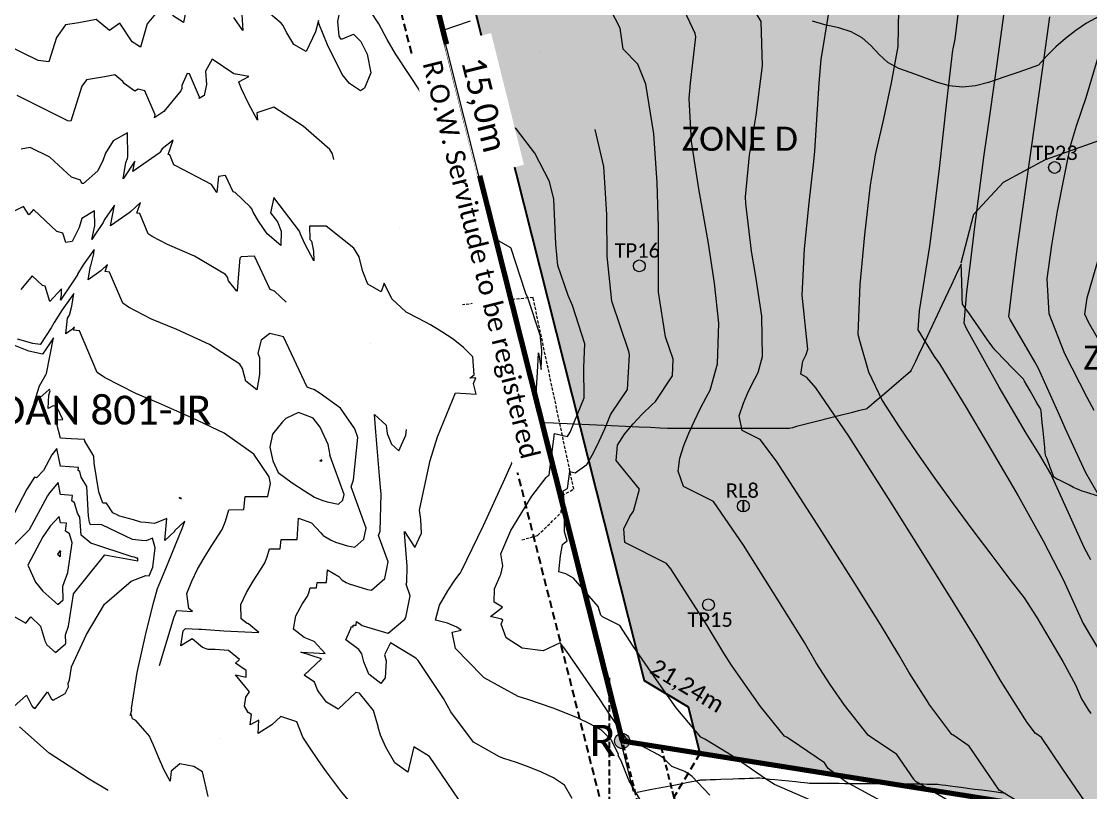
# Model space of a CAD drawing. Header units: metres. Extents: x 5688 to 19740, y -52 to 3406.
# Drawn here: x 7113.7 to 7558.7, y 1863.1 to 2184 of the extents above; entities that cross this region are included whole.
import ezdxf
from ezdxf.enums import TextEntityAlignment as Align

# ---------------------------------------------------------------- set-up
doc = ezdxf.new("R2010")
doc.units = ezdxf.units.M
doc.linetypes.add('DASHED', pattern=[19.05, 12.7, -6.35])
doc.linetypes.add('HIDDEN', pattern=[9.525, 6.35, -3.175])
for name, color, linetype in [('AFSTANDE', 7, 'Continuous'), ('Contours', 7, 'Continuous'), ('DORP', 7, 'Continuous'), ('DORPNAAM', 7, 'Continuous'), ('GEO', 140, 'Continuous'), ('LINES', 7, 'Continuous'), ('ONDERVERDELING', 7, 'Continuous'), ('SERV', 7, 'Continuous'), ('SITE', 7, 'Continuous'), ('TP', 7, 'Continuous')]:
    doc.layers.add(name, color=color, linetype=linetype)
doc.layers.add('Sensitivity', color=7, linetype='Continuous', true_color=0xbd0f0f)
doc.layers.add('Sonering - Special', color=7, linetype='Continuous', true_color=0xdbb88a)
doc.styles.add('CALIBRII', font='calibri.ttf')
doc.styles.add('Text_Style_1', font='calibri.ttf')
doc.dimstyles.new('$DIM_Caddie', dxfattribs={"dimtxt": 7, "dimasz": 1, "dimexe": 0, "dimexo": 0, "dimgap": 0, "dimtad": 0, "dimtoh": 1, "dimtxsty": 'Text_Style_1', "dimblk": 'OBLIQUE', "dimcen": 0, "dimse1": 1, "dimse2": 1, "dimsd1": 1, "dimsd2": 1, "dimclrd": 253, "dimclre": 253, "dimclrt": 256, "dimadec": 0, "dimazin": 0, "dimtfac": 1, "dimtmove": 0, "dimatfit": 3, "dimldrblk": 'OBLIQUE', "dimfxl": 0, "dimtfillclr": 2, "dimlwd": -3, "dimlwe": -1, "dimarcsym": 0})

# ---------------------------------------------------------------- blocks, each defined once
blk = doc.blocks.new('CONTOURS-CG')
at = {"layer": 'Contours', "color": 253, "lineweight": 9, "true_color": 0xa1a3a5}
for points, elevation in [([(31375.43, 839.85), (31372.49, 845.34), (31363.17, 863.47), (31356.72, 880.09), (31355.78, 894.59), (31357.76, 908.71), (31360.16, 922.78), (31362.89, 936.81), (31365.61, 950.01), (31368.06, 958.36), (31372.11, 970.15), (31379.56, 995.13)], 1431.5), ([(31374.05, 777.74), (31371.33, 782.67), (31357.34, 813.5), (31352.7, 821.59), (31347.11, 830.52), (31335.89, 849.58), (31322.23, 874.03), (31321.36, 876.27), (31322.44, 889.3), (31324.03, 902.27), (31325.65, 915.24), (31329.62, 946.27), (31329.88, 948.13), (31331.12, 956.62), (31334.56, 981.07), (31337.9, 1005.33)], 1432.5), ([(31318.89, 1006.96), (31317.47, 994.4), (31316.56, 990.38), (31316.49, 989.84), (31313.9, 968.3), (31310.82, 940.49), (31308.3, 918.86), (31306.85, 908.19), (31306.85, 908.19), (31302.54, 881.39), (31302.54, 881.39), (31301.99, 873.46), (31308.85, 862.35), (31310.4, 860.32), (31311.05, 859.31), (31322.08, 841.07), (31333.01, 822.76), (31343.76, 804.36), (31354.1, 785.72), (31362.46, 769.61), (31370.75, 751.33), (31370.75, 751.33), (31379.06, 737.55)], 1433), ([(31381.58, 861.62), (31373.08, 876.67), (31371.56, 880), (31372.42, 886.7), (31377.75, 904.95)], 1431), ([(31293.95, 1006.76), (31293.66, 991.29), (31290.92, 976.21), (31287.73, 961.2), (31284.27, 946.24), (31284.05, 945.31), (31282.17, 933.63), (31279.85, 913.01), (31277.81, 892.37), (31277.07, 871.64), (31277.69, 869.05), (31281.46, 855.95), (31287.11, 844.07), (31294.25, 833.14), (31301.57, 822.32), (31309.07, 811.62), (31316.72, 801.02), (31324.51, 790.5), (31332.4, 780.05), (31340.35, 769.64), (31346.24, 761.98), (31351.5, 753.75), (31362.39, 735.43), (31367.58, 725.71), (31370.17, 720), (31370.17, 720), (31372.77, 715.69), (31373.96, 713.86)], 1433.5), ([(31380.29, 799.57), (31371.91, 814), (31363.36, 832.48), (31361.02, 838.01), (31352.23, 857.37), (31352.22, 857.4), (31350.64, 860.16), (31340.4, 877.7), (31339.94, 878.82), (31341.37, 891.81), (31342.76, 902.7), (31343.21, 905.88), (31343.93, 910.86), (31354, 982.51), (31356.9, 1003.64)], 1432), ([(31351.03, 672.82), (31335.86, 681.97), (31335.85, 681.98), (31323.37, 700.3), (31316.51, 704.95), (31316.12, 705.16), (31306.61, 717.9), (31306.53, 718.01), (31298.22, 731.03), (31294.1, 738.18), (31286.41, 750.84), (31275.11, 769), (31260.18, 792.63), (31243.24, 818.86), (31236.39, 827.88), (31228.89, 831.61), (31227.66, 837.66), (31229.41, 842.88), (31231.61, 847.98), (31234.13, 852.99), (31235.6, 855.74), (31237.43, 862.34), (31237.07, 879.11), (31234.61, 895.66), (31232.77, 906.12), (31230.39, 925.97), (31230.35, 928.75), (31231.9, 946.09), (31234.79, 962.72), (31237.35, 983.2), (31236.85, 1001.66), (31229.15, 1014.61)], 1434.5), ([(31371.41, 677.51), (31362.33, 690.66), (31361.86, 691.53), (31353.49, 703.82), (31351.06, 705.46), (31350.93, 705.54), (31347.55, 710.07), (31336.68, 727.09), (31332.98, 733.59), (31326.55, 744.31), (31317.37, 759.24), (31305.43, 778.37), (31290.71, 801.7), (31273.23, 829.15), (31259.57, 849.26), (31255.87, 853.68), (31253.33, 854.95), (31254.21, 860.41), (31255.6, 863.12), (31256.22, 865.35), (31253.82, 887.84), (31254.83, 907.09), (31256.84, 926.26), (31258.66, 942.17), (31259.15, 947.66), (31259.62, 954.48), (31260.91, 976.05), (31261.79, 985.85), (31261.8, 985.86), (31264.93, 1005.3)], 1434), ([(31289.73, 675.83), (31272.05, 685.36), (31264.72, 690.91), (31264.72, 690.92), (31263.13, 693.25), (31249.35, 702.73), (31247.39, 703.92), (31246.5, 704.4), (31236.49, 716.77), (31227.34, 729.78), (31224.5, 733.89), (31221.29, 738.91), (31214.33, 750.44), (31199.21, 774.05), (31197.44, 776.27), (31180.02, 784.93), (31179.73, 790.72), (31182.22, 795.74), (31183.67, 798.07), (31186.18, 807.1), (31176.51, 819.11), (31176.51, 819.11), (31176.98, 825.41), (31179.97, 830.02), (31183.49, 834.29), (31187.33, 838.34), (31191.37, 842.26), (31192.84, 843.65), (31199.88, 854.25), (31200.17, 861.25), (31196.99, 870.53), (31194.15, 889.13), (31194.05, 899.48), (31194.07, 916.13), (31193.54, 934.64), (31192.19, 954.99), (31188.84, 975.63), (31185.48, 983.92), (31179.36, 990.23), (31178.15, 998.98), (31170.56, 1013.76)], 1435.5), ([(31318.69, 675.34), (31301.36, 685.44), (31300.29, 686.44), (31300.28, 686.45), (31293.25, 696.77), (31281.95, 704.43), (31281.31, 704.78), (31271.52, 717.31), (31265.51, 725.95), (31259.76, 734.97), (31254.85, 743.34), (31244.76, 759.66), (31229.43, 783.89), (31216.96, 802.04), (31216.92, 802.08), (31204.45, 808.27), (31202.21, 814.6), (31202.93, 820.11), (31204.68, 825.33), (31206.72, 830.47), (31209.01, 835.55), (31211.49, 840.57), (31214.1, 845.55), (31215.6, 848.37), (31218.64, 859.32), (31219.21, 876.19), (31217.33, 892.8), (31214.85, 909.35), (31212, 925.85), (31210.89, 932.06), (31207.79, 951.84), (31206.89, 969.65), (31207.46, 976.1), (31209.57, 995.36), (31209.3, 996.77), (31203.7, 1008.85)], 1435), ([(31215.45, 679.92), (31208.11, 687.57), (31205.11, 689.68), (31199.7, 691.84), (31199.7, 691.84), (31196.16, 695.23), (31194.13, 696.63), (31186.43, 700.72), (31184.03, 701.46), (31184.03, 701.46), (31180.81, 703.36), (31174.29, 712.77), (31169.52, 719.87), (31155.89, 739.6), (31153.16, 743.29), (31146.09, 739.95), (31137.41, 741.06), (31130.72, 745.32), (31128.57, 751.02), (31129.33, 752.62), (31128.77, 753.11), (31124.19, 754.19), (31129.12, 758.02), (31125.65, 760.12), (31125.88, 765.73), (31128.07, 770.86), (31128.42, 771.6), (31129.32, 775.33), (31128.46, 780.23), (31128.47, 780.24), (31132.66, 789.93), (31141.43, 804.2), (31147.33, 812.06), (31147.87, 812.63), (31148.6, 813.06), (31150.85, 830.26), (31156.23, 829.08), (31157.32, 830.85), (31163.22, 845.22), (31162.99, 857.79), (31163.4, 867.6), (31158.26, 883.58), (31156.48, 887.74), (31152.22, 900.17), (31151.31, 909.09), (31150.59, 927.82), (31148.67, 935.14), (31142.69, 946.93), (31134.93, 956.99), (31123.65, 963.62), (31119.49, 965.19), (31111.96, 964.45), (31106.99, 965.23), (31106.23, 960.19), (31101.95, 963.72), (31098.48, 968), (31095.42, 971.94), (31084.7, 988.27), (31081.21, 994.21), (31077.71, 1000.79), (31077.71, 1000.79), (31070.78, 1011.48)], 1436.5), ([(31062.01, 1009.27), (31060.47, 1001.66), (31061.09, 995.64), (31061.8, 994.47), (31062.59, 994.5), (31067.17, 996.39), (31070.23, 993.44), (31072.81, 988.1), (31074.33, 980.34), (31071.69, 973.94), (31070.01, 972.82), (31065.43, 975.97), (31062.51, 979.72), (31056.38, 991.98), (31052.8, 1000.85), (31052.58, 1002.18), (31051.39, 997.48), (31047.41, 989.3), (31042.32, 992.14), (31039.45, 996.94), (31037.82, 1000.16), (31037.08, 1001), (31031.77, 1005.43)], 1436.5), ([(31020.54, 1006.87), (31021.05, 998.03), (31017.31, 1003.36)], 1436.5), ([(30997.57, 1006.88), (30996.37, 1001.34), (30991.9, 1004.22)], 1436.5), ([(30986.8, 1007.41), (30981.28, 1000.77), (30981.28, 1000.77), (30978.5, 991), (30975, 993.29), (30969.9, 1001.06), (30965.67, 998.02), (30960.13, 1002.49), (30952.87, 1001.18), (30947.33, 1000.28), (30943.52, 995.01), (30940.37, 984.9), (30935.9, 985.43), (30921.77, 992.44)], 1436.5), ([(31059.02, 944.35), (31058.47, 946.68), (31057.38, 948.41), (31046.17, 958.1), (31034.06, 966.01), (31026.87, 963.71), (31027.26, 960.6), (31023.42, 967.57), (31020.56, 973.67), (31019.41, 976.47), (31019.38, 976.64), (31023.66, 978.8), (31018.27, 979.78), (31018.09, 979.81), (31018.07, 979.81), (31017.31, 979.9), (31008.3, 986.09), (31005.51, 981.07), (31006.01, 975.48), (31005.03, 970.96), (31002.91, 969.74), (31003.06, 970.17), (30998.92, 979.98), (30997.87, 980.13), (30995.7, 975.06), (30995.7, 973.86), (30995.37, 972.89), (30988.22, 964.28), (30984.55, 961.75), (30984.6, 961.98), (30984.34, 961.59), (30984.61, 962.82), (30980.29, 972.9), (30977.52, 973.61), (30976.22, 972.67), (30971.76, 975.91), (30971.14, 976.77), (30967.8, 979.47), (30964.38, 978.85), (30956.01, 977.49), (30954.11, 974.86), (30949.56, 960.27), (30948.27, 960.43), (30927.22, 970.87)], 1437), ([(31260.58, 676.42), (31242.4, 684.24), (31242.4, 684.24), (31238.65, 686.69), (31224.77, 696.16), (31224.76, 696.16), (31214.03, 702.73), (31214.03, 702.73), (31213.32, 703.21), (31213.08, 703.34), (31212.78, 703.43), (31211.69, 704.02), (31201.48, 716.24), (31192.25, 729.2), (31183.48, 741.83), (31177.97, 750.47), (31170.82, 754.02), (31170.15, 754.69), (31168.94, 758.39), (31158.69, 770.07), (31155.57, 771.97), (31152.67, 772.78), (31153.24, 779.39), (31154.18, 784.19), (31154.25, 784.34), (31154.95, 784.87), (31156.01, 785.66), (31156.01, 785.67), (31155.01, 789.41), (31155.06, 799.66), (31154.45, 806.41), (31156.25, 807.47), (31157.17, 814.48), (31159.36, 814), (31164.25, 817.46), (31166.97, 822.24), (31169.43, 827.18), (31171.7, 832.25), (31173.85, 837.38), (31174.13, 838.07), (31174.57, 838.78), (31181.13, 848.65), (31181.99, 862.98), (31181.79, 864.42), (31174.6, 885.35), (31172.68, 904.04), (31172.68, 904.29), (31172.57, 921.43), (31171.39, 941.4), (31167.75, 956.72)], 1436), ([(31158.14, 678.43), (31154.99, 683.99), (31150.4, 687.05), (31145.44, 689.44), (31140.3, 691.55), (31135.04, 693.43), (31129.71, 695.18), (31127.93, 695.74), (31117.16, 701.91), (31107.71, 714.52), (31104.68, 720.03), (31094.14, 735.82), (31093.13, 736.79), (31082.62, 743.29), (31080.13, 738.23), (31080.82, 735.69), (31080.28, 728.68), (31078.6, 726.34), (31073.58, 730.15), (31071.48, 735.36), (31070.56, 738.64), (31069.4, 740.41), (31064.02, 744.54), (31066, 749.21), (31066.16, 749.82), (31066.54, 749.83), (31066.97, 749.83), (31066.97, 749.83), (31067, 750.18), (31067.03, 750.52), (31067.03, 750.53), (31068.24, 750.53), (31068.24, 750.53), (31068.35, 752.13), (31070.21, 750.83), (31070.74, 750.49), (31071.13, 750.33), (31081.46, 747.23), (31081.56, 747.21), (31088.56, 753.14), (31088.89, 753.71), (31090.79, 762.83), (31089.05, 767.62), (31089.05, 767.62), (31089.33, 768.43), (31089.51, 775.15), (31088.34, 789.04), (31088.33, 789.52), (31092.73, 782.95), (31095.43, 788.88), (31095.23, 794.53), (31094.63, 798.39), (31094.72, 799.15), (31099.01, 819.03), (31102.06, 828.89), (31109.59, 847.2), (31118.22, 846.69), (31117.12, 851.17), (31118.05, 853.51), (31115.55, 853.37), (31117.42, 854.74), (31116.86, 862.25), (31112.97, 866.15), (31108.59, 869.52), (31103.97, 872.62), (31099.15, 875.5), (31094.18, 878.22), (31089.13, 880.86), (31088.96, 880.95), (31083.1, 886.34), (31079.87, 892.8), (31078.72, 889.21), (31073.15, 892.46), (31071.05, 897.76), (31069.68, 903.1), (31069.52, 903.85), (31067.31, 907.37), (31055.83, 916.52), (31048.85, 916.62), (31049.02, 911.04), (31049.64, 910.35), (31050.53, 906.19), (31050.67, 902.2), (31046.84, 909.25), (31045.15, 913.22), (31045.03, 913.68), (31044.64, 914.46), (31034.07, 928.47), (31032.65, 922.13), (31035.52, 918.43), (31036.99, 914.5), (31036.97, 908.48), (31031.27, 913.36), (31027.61, 918.63), (31025.45, 922.4), (31024.86, 923.79), (31024.22, 924.61), (31017.97, 930.58), (31017.09, 930.9), (31013.92, 937.61), (31010.93, 937.21), (31010.35, 930.57), (31008.06, 933.96), (30993.18, 941.61), (30992.43, 942.13), (30990.68, 946.27), (30990.08, 946.35), (30992.14, 952.4), (30987.49, 948.73), (30986.63, 947.2), (30986.32, 946.9), (30975.28, 939.26), (30976.15, 943.61), (30971.28, 936.31), (30972.36, 943), (30973.15, 944.75), (30973.31, 945.47), (30973.15, 955.43), (30967.15, 952.03), (30963.94, 946.99), (30963, 944.21), (30960.72, 939.63), (30954.8, 934.27), (30954.06, 934.32), (30953.61, 935.77), (30949.74, 936.9), (30940.85, 945.24), (30932.67, 949.3), (30928.92, 948.63)], 1437.5), ([(31039.1, 884.99), (31034.31, 889.57), (31032.49, 890.22), (31025.97, 904.04), (31020.45, 903.84), (31019.83, 903.2), (31019.41, 898.37), (31018.73, 889.61), (31018.64, 889.56), (31015.1, 893.81), (31014.73, 895.35), (31013.94, 896.53), (31001.02, 904.12), (30989.73, 908.97), (30983.32, 912.26), (30981.77, 913.34), (30978.18, 921.86), (30976.94, 922.01), (30978.46, 926.48), (30974.44, 922.72), (30974.4, 922.63), (30974.16, 922.41), (30966.01, 916.77), (30967.71, 925.24), (30963.58, 919.4), (30962.98, 918.16), (30959.56, 912.92), (30958.22, 911.02), (30959.49, 916.76), (30959.39, 923), (30954.14, 919.7), (30953.04, 915.97), (30950.03, 910.21), (30947.44, 909.78), (30946.24, 913.66), (30943.75, 914.39), (30933.99, 923.55), (30932.05, 921.23), (30929.81, 924.73), (30924.86, 922.27)], 1438), ([(31065.72, 676.94), (31062.2, 681.23), (31058.81, 685.64), (31055.51, 690.16), (31052.29, 694.76), (31049.12, 699.41), (31046.07, 703.95), (31043.61, 710.34), (31043.61, 710.34), (31036.97, 712.58), (31033.19, 709.15), (31027.44, 705.58), (31027.7, 711.01), (31024.15, 709.07), (31024.77, 713.41), (31023.34, 714.19), (31021.84, 716.94), (31022.36, 720.66), (31023.94, 722.82), (31018.08, 729.97), (31022.54, 729), (31022.55, 731.69), (31018.09, 734.72), (31019.75, 736.3), (31015.15, 739.98), (31009.54, 740.48), (31006.68, 740.51), (31004.27, 741.29), (30999.99, 744.84), (30995.29, 741.99), (30996.28, 748.17), (30997.26, 749.23), (31002.76, 748.94), (31003.97, 748.86), (31013.26, 748.27), (31027.73, 747.51), (31023.49, 751.13), (31022.89, 751.24), (31020.39, 753.16), (31020.32, 759.16), (31022.7, 764.13), (31025.42, 768.95), (31028.39, 773.66), (31030.26, 776.53), (31031.29, 778.96), (31032.2, 782.32), (31036.66, 782.39), (31036.66, 782.39), (31037.01, 786.22), (31037.01, 786.22), (31043.71, 786.24), (31043.71, 786.24), (31044.31, 795.06), (31049.72, 793.2), (31053.53, 789.05), (31054.37, 788.04), (31054.6, 787.88), (31057.52, 786.04), (31059.68, 785.12), (31064.63, 783.63), (31067.77, 783.03), (31071.46, 786.3), (31072.42, 790.88), (31066.16, 808.12), (31066.16, 808.12), (31067.17, 811.04), (31068.94, 828.72), (31067.73, 832.24), (31061.72, 840.87), (31053.26, 846.94), (31050.66, 848.56), (31049.7, 848.9), (31047.91, 849.54), (31047.9, 849.55), (31038.03, 870.47), (31032.28, 871.94), (31028.73, 869.2), (31027.37, 863.8), (31028.09, 861.89), (31028.09, 854.89), (31026.92, 848.55), (31022.41, 852.14), (31021.01, 857.31), (31019.81, 859.1), (31007.21, 867.31), (30993.59, 873.53), (30983.16, 877.93), (30973.46, 882.92), (30971.12, 884.54), (30965.68, 897.44), (30963.8, 897.67), (30964.79, 900.56), (30962.01, 897.93), (30956.73, 894.28), (30957.72, 899.93), (30957.91, 900.12), (30959.12, 905), (30959.27, 906.88), (30954.66, 900.45), (30952.36, 896.66), (30952.24, 896.35), (30949.75, 892.51), (30945.47, 886.16), (30945.16, 885.74), (30945.67, 888.05), (30945.63, 890.56), (30940.82, 885.24), (30938.86, 891.55), (30937.77, 891.87), (30933.45, 895.92), (30928.71, 890.25)], 1438.5), ([(31187.35, 676.58), (31181.71, 686.03), (31178.51, 694.15), (31178.01, 695.15), (31177.31, 696.39), (31177.43, 696.97), (31174.44, 702.82), (31170.42, 706.87), (31165.58, 709.48), (31160.61, 711.87), (31155.52, 714.04), (31150.32, 716.03), (31145.03, 717.87), (31139.7, 719.62), (31135.65, 720.92), (31121.6, 728.67), (31120.76, 729.45), (31109.63, 740.89), (31108.19, 747.69), (31111.97, 748.51), (31110.1, 749.79), (31106.32, 751.35), (31101.25, 752.62), (31103, 758.93), (31106.42, 764.88), (31109.3, 769.29), (31111.55, 772.22), (31111.65, 772.33), (31111.93, 772.86), (31121.29, 792.01), (31130.17, 811.39), (31134.72, 821.71), (31139.66, 833.71), (31139.97, 833.7), (31139.97, 833.7), (31139.92, 833.91), (31139.96, 834.32), (31140.16, 834.62), (31141.46, 838.25), (31143.01, 844.64), (31143.27, 849.12), (31143.64, 853.49), (31143.64, 853.5), (31143.81, 858.34), (31144.14, 863.88), (31145.22, 856.93), (31145.55, 864.88), (31145.13, 869.21), (31144.98, 869.77), (31144.98, 870.03), (31145.01, 870.77), (31139.65, 886.69), (31138.89, 888.61), (31138.64, 889.32), (31132.79, 907.32), (31132.7, 907.52), (31126.57, 910.97), (31125.02, 910.24)], 1437), ([(30986.48, 733.74), (30992.55, 754.02), (30993.67, 756.65), (31000.11, 756.28), (30998.57, 757.47), (30997.75, 763.79), (30999.82, 768.88), (31002.3, 773.81), (31005.02, 778.63), (31007.93, 783.37), (31010.95, 788.06), (31012.49, 790.41), (31013.94, 793.84), (31015.22, 798.57), (31021.5, 798.67), (31021.5, 798.67), (31022.01, 804.07), (31022.01, 804.07), (31031.44, 804.09), (31031.44, 804.09), (31032.67, 809.52), (31032, 812.29), (31025.68, 821.67), (31013.35, 830.4), (30999.86, 836.88), (30986.13, 842.89), (30976.59, 846.9), (30963.6, 853.57), (30960.46, 855.75), (30953.18, 873.03), (30950.66, 873.32), (30951.11, 874.63), (30949.85, 873.44), (30947.46, 871.79), (30948.2, 878.25), (30949.02, 879.54), (30949.98, 883.28), (30950.82, 888.51), (30945.97, 881.76), (30942.61, 876.53), (30941.33, 874.32), (30941.31, 874.26), (30936.95, 867.49), (30936.71, 867.37), (30933.77, 867.69), (30927.32, 869.6)], 1439), ([(31006.68, 679.29), (31004.32, 689.53), (31000.72, 691.82), (30994.89, 692.93), (30991.27, 689.91), (30990.83, 685.68), (30988.27, 690.56), (30986.06, 695.6), (30983.89, 700.65), (30982.61, 703.66), (30982.37, 704.29), (30976.53, 710.96), (30975.21, 711.63), (30974.77, 713.31), (30974.23, 712.98), (30974.31, 713.29), (30974.97, 715.38), (30974.73, 715.97), (30977.09, 730.84), (30981.07, 748.24), (30984.09, 760.28), (30985.66, 765.82), (30986.33, 767.46), (30988.85, 773.51), (30995.84, 790.73), (30997.01, 793.79), (30992.67, 789.85), (30992.6, 789.57), (30988.67, 785.81), (30989.48, 794.98), (30984.38, 792.86), (30980.62, 793.26), (30978.64, 793.49), (30975.6, 794.38), (30969.37, 796.13), (30969.32, 796.14), (30966.97, 797.25), (30964.41, 801.39), (30963.69, 801.36), (30962.83, 801.33), (30962.83, 801.34), (30961.15, 806.11), (30959.22, 818.01), (30959.04, 820.9), (30955.4, 827.1), (30955.29, 827.49), (30955.18, 827.56), (30955.21, 827.77), (30949.73, 828.16), (30949.65, 828.13), (30945.24, 828.42), (30943.66, 834.2), (30943.73, 836.01), (30946.19, 836.1), (30943.75, 841.41), (30942.12, 841.88), (30940.15, 840.69), (30940.35, 846.2), (30940.75, 847.7), (30940.91, 848.05), (30940.68, 848.61), (30940.54, 848.62), (30934.2, 843.09), (30936.51, 850.18), (30938.7, 854.05), (30939.04, 854.46), (30939.4, 855.32), (30942.38, 870.15), (30939.3, 865.53), (30939.29, 865.52), (30937.8, 863.29), (30932.06, 864.63), (30925.06, 867.35)], 1439.5), ([(31063.23, 804.91), (31063.23, 804.91), (31057.29, 821.27), (31057.41, 821.37), (31056.66, 825.7), (31053.3, 832.94), (31050.34, 836.73), (31050.08, 836.89), (31044.23, 839.08), (31039.02, 836.61), (31037.63, 835.2), (31033.43, 830.04), (31032.32, 824.62), (31033.65, 818.98), (31035.78, 814.09), (31041.7, 809.79), (31046.79, 806.41), (31050.91, 803.81), (31053.95, 802.52), (31056.22, 801.84), (31060.88, 800.94), (31062.75, 802.59), (31063.23, 804.91)], 1439), ([(31113.56, 674.38), (31098.73, 695.9), (31092.24, 699.91), (31089.76, 689.45), (31084.43, 693.34), (31080.62, 699.84), (31078.33, 704.79), (31077.42, 708.11), (31077.39, 708.37), (31075.52, 715.11), (31069.61, 722.24), (31068.1, 722.59), (31060.75, 715.61), (31055.94, 718.53), (31052.63, 723.03), (31052.15, 723.74), (31050.96, 726.85), (31050.96, 726.85), (31046.67, 729.78), (31053.79, 736.54), (31045.22, 739.3), (31050.69, 739.01), (31055.36, 738.74), (31050.8, 743.77), (31046.69, 745.41), (31042.2, 748.85), (31043.12, 754.44), (31045.84, 759.26), (31048.04, 762.65), (31048.64, 764.09), (31049.18, 766.07), (31051.81, 766.11), (31051.81, 766.11), (31052.02, 768.37), (31052.02, 768.37), (31055.98, 768.38), (31055.98, 768.38), (31056.33, 773.59), (31061.11, 770.83), (31062.27, 769.45), (31062.4, 769.35), (31064.13, 768.27), (31065.41, 767.72), (31073.05, 765.43), (31074.67, 765.12), (31080.18, 770), (31081.61, 776.86), (31077.61, 787.87), (31077.61, 787.87), (31078.25, 789.74), (31078.66, 805.19), (31078.56, 806.5), (31077.99, 812.72), (31076.45, 831.03), (31075.93, 838.22), (31080.74, 833.84), (31081.2, 830.36), (31083.04, 825.86), (31086.06, 823.11), (31088.99, 829.6), (31089.17, 831.97)], 1438), ([(30965.07, 681.82), (30957.12, 686.55), (30940.45, 697.29), (30928.23, 708.34)], 1440), ([(30925.61, 716.57), (30931.12, 721.45), (30933.34, 716.98), (30934, 716.06), (30934.01, 716.06), (30934.18, 716.28), (30934.74, 715.96), (30939.79, 722.83), (30941.39, 720.08), (30942.23, 719.34), (30947.11, 722.13), (30948.5, 724.95), (30948.48, 726.35), (30948.98, 727.78), (30949.76, 733.17), (30949.77, 733.19), (30956.03, 746.74), (30963.57, 759.25), (30974.68, 768.86), (30980.73, 771.28), (30982.08, 771.04), (30983.67, 774.66), (30984.61, 782.73), (30983.47, 786.73), (30980.83, 785.63), (30978.88, 785.84), (30975.15, 786.28), (30962.36, 792.27), (30960.9, 792.47), (30957.71, 792.36), (30957.35, 793.38), (30956.94, 795.92), (30956.17, 808.2), (30953.86, 812.13), (30953.21, 814.51), (30952.56, 814.93), (30952.74, 816.18), (30945.22, 816.67), (30943.74, 824.06), (30941.68, 821.47), (30938.12, 814.86), (30938.12, 814.86), (30935.19, 811.93), (30934.37, 812.18), (30931.45, 807.52), (30931.25, 807.16), (30924.23, 793.87)], 1440), ([(31054.04, 818.94), (31054.04, 818.94), (31053.9, 819.32), (31053.92, 819.33), (31053.25, 819.14), (31053.19, 819), (31053.99, 818.85), (31054.03, 818.88), (31054.04, 818.94)], 1439.5), ([(30950.58, 763.6), (30950.58, 763.6), (30962.55, 778.43), (30963.74, 779.8), (30977.36, 777.4), (30977.46, 778.48), (30977.27, 778.41), (30977.14, 778.42), (30976.88, 778.45), (30976, 778.86), (30975.1, 778.98), (30957.79, 784.69), (30953.77, 788.02), (30953.3, 795.5), (30952.32, 797.17), (30951.12, 801.53), (30949.93, 802.3), (30950.26, 804.59), (30945.19, 804.92), (30944.2, 809.91), (30940.66, 805.69), (30939.78, 804.37), (30932.18, 790.22), (30932.17, 790.22), (30925.91, 783.96)], 1440.5), ([(30925.6, 754.36), (30930.85, 751.41), (30930.85, 751.41), (30932.83, 754.1), (30936.91, 750.11), (30938.51, 744.68), (30938.66, 744.06), (30939.6, 742.43), (30943.18, 739.27), (30947.33, 742.88), (30947.4, 743.06), (30947.36, 746.55), (30948.61, 750.11), (30950.57, 763.51), (30950.58, 763.6)], 1440.5), ([(30995.49, 803.19), (30995.56, 803.26), (30995.32, 803.39), (30994.59, 803.68), (30995.14, 803.32), (30995.25, 803.13), (30995.49, 803.23)], 1439), ([(30948.25, 772.44), (30950.05, 784.84), (30949.03, 788.54), (30948.36, 788.98), (30947.31, 789.66), (30947.3, 789.67), (30947.79, 793), (30945.16, 793.18), (30944.65, 795.75), (30940.88, 791.72), (30937.88, 787.27), (30931.58, 775.54), (30934.86, 768.51), (30937.82, 764.78), (30944.12, 759.21), (30946.31, 761.17), (30946.25, 766.75), (30948.25, 772.44)], 1441), ([(30945.21, 779.28), (30945.21, 779.28), (30945.2, 780.63), (30945.2, 780.63), (30945.31, 781.41), (30945.14, 781.43), (30945.1, 781.6), (30943.94, 780.14), (30945.07, 779.14), (30945.21, 779.28)], 1441.5)]:
    blk.add_lwpolyline(points, dxfattribs=dict(at, elevation=elevation))
at = {"layer": 'Contours', "color": 253, "lineweight": 0, "true_color": 0xa1a3a5}
for points, elevation in [([(31144.91, 988.79), (31144.91, 988.79)], 1436), ([(31086.29, 915.78), (31086.29, 915.78)], 1437), ([(31074.03, 867.93), (31074.03, 867.93)], 1438), ([(31011.89, 703.56), (31011.89, 703.56)], 1439)]:
    blk.add_lwpolyline(points, dxfattribs=dict(at, elevation=elevation))
blk = doc.blocks.new('SENSITIWITEIT')
at = {"layer": 'Sensitivity', "linetype": 'HIDDEN', "lineweight": 20, "ltscale": 0.2}
blk.add_lwpolyline([(33009.51, 429.1), (33016.09, 430.93), (33025.85, 440.38), (33026.32, 447.53), (33031.13, 450.21), (33014.17, 529.95), (32984.82, 526.9)], dxfattribs=at)
blk = doc.blocks.new('Boreholes')
at = {"layer": 'TP', "color": 9, "linetype": 'Continuous', "ltscale": 0.08}
blk.add_line((35740.28, 1006.28), (35740.28, 1001.37), dxfattribs=at)
at = {"layer": 'TP', "color": 9, "lineweight": 18}
for centre in [(35869.83, 1144.66), (35697.03, 1103.75), (35740.28, 1003.82), (35725.81, 962.75)]:
    blk.add_ellipse(centre, major_axis=(0, 2.45), ratio=1, dxfattribs=at)
at = {"layer": 'TP', "color": 9, "style": 'CALIBRII'}
for s, p in [('TP23', (35860.6, 1147.77)), ('TP16', (35686.74, 1107.14)), ('RL8', (35733.02, 1007.27)), ('TP15', (35717.04, 953.56))]:
    blk.add_text(s, height=6, dxfattribs=at).set_placement(p)
blk = doc.blocks.new('*D151')
at = {"layer": 'Defpoints', "color": 0, "linetype": 'Continuous', "ltscale": 0.1, "transparency": 16777216}
for p in [(7363.83, 1884.66), (7362.3, 1875.03), (7754.85, 1822.57)]:
    blk.add_point(p, dxfattribs=at)
at = {"color": 251, "linetype": 'Continuous', "ltscale": 0.1, "true_color": 0x4e4f50, "transparency": 16777216, "insert": (7537.43, 1847.22), "char_height": 8, "attachment_point": 5, "rotation": 350.9766, "style": 'Text_Style_1', "bg_fill": 1, "box_fill_scale": 1.1, "bg_fill_color": 7, "bg_fill_true_color": 16777215, "bg_fill_transparency": 0}
blk.add_mtext('395,92m', dxfattribs=at)
blk = doc.blocks.new('_Oblique')
at = {"color": 0, "linetype": 'ByBlock', "lineweight": -2}
blk.add_line((-0.5, -0.5), (0.5, 0.5), dxfattribs=at)
blk = doc.blocks.new('*D152')
at = {"layer": 'Defpoints', "color": 0, "linetype": 'Continuous', "ltscale": 0.1, "transparency": 16777216}
for p in [(7193.96, 2585.63), (7181.11, 2582.52), (7363.74, 1884.61)]:
    blk.add_point(p, dxfattribs=at)
at = {"color": 251, "linetype": 'Continuous', "ltscale": 0.1, "true_color": 0x4e4f50, "transparency": 16777216, "insert": (7263.74, 2241.34), "char_height": 8, "attachment_point": 5, "rotation": 283.6146, "style": 'Text_Style_1', "bg_fill": 1, "box_fill_scale": 1.1, "bg_fill_color": 7, "bg_fill_true_color": 16777215, "bg_fill_transparency": 0}
blk.add_mtext('721,28m', dxfattribs=at)
blk = doc.blocks.new('GEOTECH')
at = {"layer": 'GEO', "linetype": 'Continuous', "lineweight": 15, "ltscale": 0.1}
for points in [[(7191.84, 2565.25), (7368.33, 1863.63)], [(7561.4, 1986.58), (7557.14, 1987.97), (7555.23, 1988.59), (7553.88, 1989.03), (7552.88, 1989.45), (7551.61, 1990.09), (7549.87, 1990.98), (7546.04, 1992.92), (7544.51, 1993.7), (7543.61, 1994.16), (7543.43, 1994.34), (7543.12, 1995.17), (7541.9, 1998.4), (7540.57, 2001.94), (7540.11, 2003.16), (7539.92, 2003.67), (7539.84, 2004.46), (7539.61, 2006.71), (7538.92, 2013.58), (7538.55, 2017.15), (7538.25, 2020.13), (7538.07, 2021.98), (7537.98, 2022.44), (7537.39, 2023.46), (7536.31, 2025.35), (7533.51, 2030.25), (7532.18, 2032.57), (7531.19, 2034.31), (7530.72, 2035.12), (7530.31, 2035.55), (7528.93, 2036.97), (7526.88, 2039.07), (7522.17, 2043.91), (7520.17, 2045.96), (7518.87, 2047.3), (7518.5, 2047.69), (7518.17, 2048.17), (7517.56, 2049.03), (7515.69, 2051.68), (7513.28, 2055.11), (7508.25, 2062.24), (7506.38, 2064.9), (7505.76, 2065.78), (7505.42, 2066.26), (7505.35, 2066.76), (7505.29, 2068.53), (7505.2, 2071.26), (7505.1, 2074.47), (7504.9, 2080.53), (7504.83, 2082.43), (7504.79, 2082.94), (7504.36, 2082.03), (7503.48, 2080.16), (7502.22, 2077.47), (7500.65, 2074.14), (7496.88, 2066.12), (7492.76, 2057.34), (7488.86, 2049.05), (7487.17, 2045.47), (7485.76, 2042.47), (7484.7, 2040.21), (7484.06, 2038.85), (7483.56, 2038.22), (7481.76, 2036.67), (7478.85, 2034.18), (7471.76, 2028.1), (7468.59, 2025.39), (7466.37, 2023.48), (7465.76, 2022.96), (7465.58, 2022.81), (7465.08, 2022.68), (7463.85, 2022.37), (7462, 2021.9), (7459.65, 2021.3), (7453.9, 2019.85), (7441.35, 2016.67), (7436.36, 2015.4), (7434.58, 2014.95), (7433.44, 2014.66), (7432.42, 2014.56), (7430.72, 2014.56), (7428.09, 2014.56), (7424.71, 2014.56), (7420.73, 2014.56), (7411.67, 2014.56), (7402.25, 2014.56), (7393.8, 2014.56), (7390.35, 2014.56), (7387.65, 2014.56), (7385.86, 2014.56), (7385.14, 2014.56), (7384.55, 2014.59), (7382.62, 2014.67), (7379.54, 2014.81), (7375.48, 2014.99), (7370.64, 2015.2), (7365.18, 2015.44), (7353.17, 2015.97), (7340.91, 2016.51), (7335.15, 2016.76), (7329.87, 2016.99)], [(7562.38, 2186.17), (7556.97, 2183.21), (7552.48, 2180.14), (7548.27, 2176.89), (7544.2, 2173.34), (7540.53, 2169.65), (7537, 2165.77), (7533.15, 2164.41), (7528.37, 2162.71), (7522.61, 2160.73), (7519.86, 2159.78), (7516.17, 2158.53), (7510.82, 2157.14), (7505.32, 2156.59), (7499.82, 2157.12), (7494.53, 2158.62), (7484, 2162.59), (7478.88, 2164.42), (7474.33, 2166.8), (7470.64, 2170.15), (7467.2, 2173.88), (7463.61, 2177.13), (7459.05, 2179.62), (7453.87, 2181.26), (7448.04, 2182.6), (7442.94, 2184.02)], [(7300.44, 2183.99), (7288.75, 2179.99)], [(7504.78, 2083.53), (7510.08, 2103.8), (7522.4, 2117.14), (7539.95, 2126.48), (7564.91, 2135.39), (7589.22, 2137.67), (7609.32, 2132.47), (7621.94, 2126.87), (7622.31, 2126.34)]]:
    blk.add_lwpolyline(points, dxfattribs=at)
at = {"layer": 'GEO', "linetype": 'Continuous', "lineweight": 15, "ltscale": 0.02}
blk.add_lwpolyline([(7369.95, 1863.38), (7370.71, 1863.52), (7373.3, 1864.02), (7376.15, 1864.57), (7379.15, 1865.14), (7385.18, 1866.29), (7388, 1866.83), (7390.57, 1867.32), (7392.78, 1867.74), (7394.53, 1868.07), (7395.19, 1868.2), (7395.71, 1868.3), (7396.05, 1868.36), (7396.22, 1868.39), (7396.26, 1868.4), (7396.45, 1868.4), (7396.8, 1868.42), (7397.28, 1868.43), (7398.64, 1868.48), (7400.42, 1868.55), (7402.52, 1868.62), (7404.86, 1868.71), (7409.85, 1868.89), (7412.3, 1868.98), (7414.6, 1869.06), (7416.65, 1869.14), (7418.35, 1869.2), (7419.61, 1869.25), (7420.04, 1869.26), (7420.32, 1869.27), (7420.49, 1869.27), (7420.68, 1869.25), (7421.01, 1869.22), (7422.02, 1869.12), (7423.46, 1868.97), (7425.22, 1868.79), (7427.22, 1868.59), (7435.96, 1867.7), (7437.9, 1867.51), (7439.56, 1867.34), (7440.85, 1867.21), (7441.71, 1867.12), (7441.94, 1867.1), (7442.03, 1867.09), (7442.19, 1867.09), (7442.7, 1867.08), (7443.54, 1867.08), (7444.68, 1867.07), (7446.11, 1867.06), (7447.78, 1867.04), (7449.68, 1867.03), (7451.77, 1867.01), (7454.04, 1867), (7456.45, 1866.98), (7461.61, 1866.94), (7467.03, 1866.89), (7472.51, 1866.85), (7477.83, 1866.81), (7482.78, 1866.77), (7485.05, 1866.75), (7487.16, 1866.74), (7489.06, 1866.72), (7490.74, 1866.71), (7492.17, 1866.7), (7493.32, 1866.69), (7494.17, 1866.68), (7494.69, 1866.68), (7494.86, 1866.67), (7495.12, 1866.64), (7495.82, 1866.55), (7496.93, 1866.4), (7498.42, 1866.2), (7500.25, 1865.96), (7502.39, 1865.68), (7504.81, 1865.36), (7507.47, 1865.01), (7510.34, 1864.63), (7513.39, 1864.23), (7516.58, 1863.81), (7523.27, 1862.92)], dxfattribs=at)
at = {"layer": 'GEO', "linetype": 'Continuous', "style": 'CALIBRII'}
for s, p in [('ZONE D', (7412.67, 2135.12)), ('ZONE G', (7580, 2044.12))]:
    blk.add_text(s, height=10, dxfattribs=at).set_placement(p, align=Align.MIDDLE_CENTER)
blk = doc.blocks.new('*D208')
at = {"layer": 'Defpoints', "color": 0, "linetype": 'Continuous', "ltscale": 0.1, "transparency": 16777216}
for p in [(7216.08, 2530.21), (7372.96, 1909.75), (7378.13, 1911.05)]:
    blk.add_point(p, dxfattribs=at)
at = {"layer": 'AFSTANDE', "color": 251, "linetype": 'Continuous', "ltscale": 0.1, "true_color": 0x4e4f50, "transparency": 16777216, "insert": (7291.94, 2251.95), "char_height": 7, "attachment_point": 5, "rotation": 284.1888, "style": 'Text_Style_1'}
blk.add_mtext('639,99m', dxfattribs=at)
blk = doc.blocks.new('*D209')
at = {"layer": 'Defpoints', "color": 0, "linetype": 'Continuous', "ltscale": 0.1, "transparency": 16777216}
for p in [(7372.96, 1909.75), (7394.6, 1904.57), (7391.2, 1898.86)]:
    blk.add_point(p, dxfattribs=at)
at = {"layer": 'AFSTANDE', "color": 251, "linetype": 'Continuous', "ltscale": 0.1, "true_color": 0x4e4f50, "transparency": 16777216, "insert": (7390.54, 1906.99), "char_height": 7, "attachment_point": 5, "rotation": 329.1841, "style": 'Text_Style_1'}
blk.add_mtext('21,24m', dxfattribs=at)

msp = doc.modelspace()

# ---------------------------------------------------------------- hatches: boundary and pattern name
at = {"linetype": 'Continuous', "lineweight": 9, "true_color": 0xffffff}
h = msp.add_hatch(color=7, dxfattribs=at)
h.dxf.hatch_style = 1
edge = h.paths.add_edge_path()
edge.add_arc((7363.739, 1884.614), 3.133, 0, 180)
edge.add_arc((7363.739, 1884.614), 3.133, 180, 360)
at = {"layer": 'Sonering - Special', "linetype": 'Continuous', "ltscale": 0.1}
h = msp.add_hatch(color=256, dxfattribs=at)
h.dxf.hatch_style = 1
h.paths.add_polyline_path([(8867.437, 2342.161), (8877.574, 2364.344), (8886.388, 2387.268), (8890.831, 2400.485), (8896.413, 2414.272), (8902.818, 2427.696), (8910.022, 2440.709), (8917.998, 2453.263), (8926.1, 2464.458), (8929.853, 2470.316), (8933.205, 2476.351), (8936.173, 2482.584), (8938.745, 2488.991), (8940.911, 2495.547), (8942.661, 2502.225), (8943.99, 2508.999), (8944.892, 2515.844), (8945.363, 2522.731), (8945.403, 2529.635), (8945.009, 2536.528), (8944.185, 2543.382), (8942.933, 2550.171), (8941.258, 2556.869), (8939.167, 2563.448), (8936.668, 2569.884), (8933.771, 2576.15), (8930.487, 2582.223), (8926.829, 2588.078), (8922.812, 2593.692), (8918.45, 2599.044), (8913.762, 2604.112), (8908.766, 2608.876), (8903.482, 2613.318), (8897.929, 2617.421), (8892.13, 2621.168), (8886.109, 2624.544), (8879.887, 2627.536), (8873.49, 2630.133), (8866.943, 2632.324), (8860.272, 2634.1), (8853.503, 2635.455), (8846.662, 2636.384), (8839.776, 2636.882), (8832.873, 2636.948), (8825.979, 2636.582), (8819.121, 2635.784), (8812.596, 2634.607), (8673.098, 2595.782, -0.2011278), (8565.697, 2609.333), (8559.098, 2613.715), (8552.781, 2618.5), (8546.772, 2623.667), (8541.096, 2629.198), (8535.774, 2635.069), (8530.826, 2641.26), (8522.928, 2652.507), (8520.971, 2671.623), (8512.199, 2678.744), (7225.077, 2543.105), (7216.085, 2530.214), (7372.958, 1909.747), (7391.201, 1898.865), (7396.102, 1879.475), (7754.762, 1822.518), (8702.487, 1915.536), (8698.604, 1929.341), (8707.273, 1942.028), (8705.558, 1960.875), (8705.117, 1975.503), (8705.562, 1990.131), (8706.891, 2004.705), (8709.101, 2019.171), (8712.182, 2033.478), (8716.124, 2047.571), (8720.912, 2061.401), (8726.238, 2074.217), (8784.771, 2191.696), (8775.296, 2215.179), (8789.36, 2243.84), (8813.662, 2248.701), (8842.74, 2299.176), (8855.954, 2320.642)])

# ---------------------------------------------------------------- linework, layer by layer
at = {"color": 7, "linetype": 'Continuous', "lineweight": 9}
msp.add_circle((7363.739, 1884.614), 3.133, dxfattribs=at)
at = {"layer": 'AFSTANDE', "color": 30, "linetype": 'DASHED', "ltscale": 0.2, "true_color": 0xf8991e}
msp.add_line((7358.285, 1910.903), (7358.285, 1738.103), dxfattribs=at)
at = {"layer": 'LINES', "color": 251, "linetype": 'HIDDEN', "ltscale": 0.5, "true_color": 0x636466}
for points in [[(6933.934, 1536.843), (6986.449, 1570.245, -0.4415082), (7150.477, 1525.725), (7219.716, 1390.832), (7252.609, 1378.848), (7467.505, 1413.939), (7474.923, 1425.245), (7455.69, 1501.316), (7434.552, 1513.528), (7427.193, 1542.636), (7432.575, 1551.951), (7177.389, 2561.265), (7142.691, 2698.503, 0.1367315), (6967.854, 2991.59), (6886.583, 3060.439)], [(7396.188, 1879.525), (7385.309, 1861.286), (7459.007, 1569.797), (7483.156, 1555.846), (7552.115, 1575.333, -0.0226964), (7589.664, 1584.125), (7787.184, 1621.014, -0.0234392), (7825.471, 1626.322), (7969.892, 1639.485, -0.0161903), (7996.553, 1641.047), (8248.62, 1647.637, 0.063368), (8345.309, 1662.518), (8467.551, 1697.572, -0.0367182), (8526.777, 1709.94), (8606.798, 1720.603, 0.0160308), (8619.667, 1722.739), (8666.264, 1732.019), (8674.838, 1747.353), (8701.089, 1754.775, 0.1618405), (8718.626, 1893.406), (8706.477, 1901.708), (8702.597, 1915.503)]]:
    msp.add_lwpolyline(points, format="xyb", dxfattribs=at)
at = {"layer": 'ONDERVERDELING', "linetype": 'Continuous', "ltscale": 0.08}
msp.add_lwpolyline([(7225.077, 2543.105), (7216.085, 2530.214), (7372.958, 1909.747), (7391.201, 1898.865), (7396.102, 1879.475)], dxfattribs=at)
at = {"layer": 'SERV', "color": 251, "linetype": 'DASHED', "ltscale": 0.2, "true_color": 0x636466}
msp.add_lwpolyline([(7379.938, 1882.138), (7496.498, 1421.118), (7555.908, 1430.828), (7558.258, 1416.008), (7485.328, 1404.088), (7363.84, 1884.614)], dxfattribs=at)
at = {"layer": 'SITE', "color": 251, "linetype": 'HIDDEN', "ltscale": 0.5, "true_color": 0x636466, "const_width": 1}
msp.add_lwpolyline([(6784.004, 2963.686), (7258.675, 3190.481), (7191.925, 2565.303), (7284.521, 2199), (7363.739, 1884.614), (7754.762, 1822.518), (8737.631, 1918.897), (8922.328, 1937.1), (8838.095, 1737.26), (8800.371, 1699.993), (8778.82, 1692.551), (8766.618, 1670.73), (8772.101, 1649.437), (8761.914, 1612.824), (8530.153, 1574.947), (8515.751, 1256.764), (8244.292, 1269.046), (7913.848, 1215.042), (7872.637, 1467.487), (7207.92, 1358.849), (7024.666, 1328.899)], dxfattribs=at)

# ---------------------------------------------------------------- block references
at = {"layer": 'Contours', "color": 215, "linetype": 'Continuous', "true_color": 0xa953a0}
msp.add_blockref('CONTOURS-CG', (-23815.222, 1182.208), dxfattribs=at)
at = {"layer": 'Sensitivity', "linetype": 'Continuous'}
msp.add_blockref('SENSITIWITEIT', (-25687.516, 1539.189), dxfattribs=at)

# ---------------------------------------------------------------- texts
at = {"layer": 'DORP', "linetype": 'Continuous', "style": 'CALIBRII'}
msp.add_text('R', height=13, rotation=360, dxfattribs=at).set_placement((7355.604, 1884.817), align=Align.MIDDLE_CENTER)
at = {"layer": 'DORPNAAM', "color": 251, "linetype": 'Continuous', "true_color": 0x636466, "style": 'CALIBRII'}
msp.add_text('JOSUDAN 801-JR', height=12, dxfattribs=at).set_placement((7128.825, 2022.257), align=Align.MIDDLE_CENTER)

# ---------------------------------------------------------------- dimensions: what is measured, and where the dimension line sits
at = {"color": 1, "linetype": 'Continuous', "ltscale": 0.1}
for base, p1, p2, angle, picture, middle in [((7181.11, 2582.516), (7363.739, 1884.614), (7193.957, 2585.628), 103.61455, '*D152', (7263.742, 2241.338)), ((7362.296, 1875.032), (7754.848, 1822.568), (7363.825, 1884.664), 170.97657, '*D151', (7537.432, 1847.22))]:
    dim = msp.add_linear_dim(base=base, p1=p1, p2=p2, angle=angle, dimstyle='$DIM_Caddie', override={"dimtxt": 8, "dimdsep": 44, "dimpost": '<>m', "dimclrt": 251, "dimtfill": 2, "dimtfillclr": 7}, dxfattribs=at)
    dim.commit()
    dim.dimension.update_dxf_attribs({"geometry": picture, "text_midpoint": middle, "dimtype": 161})
at = {"layer": 'AFSTANDE', "color": 5, "linetype": 'Continuous', "ltscale": 0.1}
dim = msp.add_linear_dim(base=(7394.604, 1904.569), p1=(7372.958, 1909.747), p2=(7391.201, 1898.865), angle=329.18406, dimstyle='$DIM_Caddie', override={"dimdsep": 44, "dimpost": '<>m'}, dxfattribs=at)
dim.commit()
dim.dimension.update_dxf_attribs({"geometry": '*D209', "text_midpoint": (7390.544, 1906.991), "dimtype": 161})

# ---------------------------------------------------------------- next in the draw order: texts
at = {"layer": 'SERV', "color": 251, "linetype": 'Continuous', "true_color": 0x636466, "insert": (7304.087, 2084.629), "char_height": 8, "width": 171.21846, "attachment_point": 5, "rotation": 284, "line_spacing_factor": 0.7, "style": 'CALIBRII', "bg_fill": 2}
msp.add_mtext('R.O.W. Servitude to be registered ', dxfattribs=at)

# ---------------------------------------------------------------- next in the draw order: linework, layer by layer
at = {"linetype": 'Continuous', "lineweight": 100, "ltscale": 0.1}
msp.add_lwpolyline([(8966.187, 2041.155), (8975.998, 2120.487), (8967.446, 2140.782), (8976.29, 2164.165), (8996.487, 2174.665), (9031.535, 2221.425), (9059.81, 2316.848), (9089.624, 2451.353), (9109.998, 2587.669), (9119.878, 2705.308), (9107.958, 2759.84), (9107.242, 2767.141), (8882.291, 2743.449), (7191.925, 2565.303), (7363.739, 1884.614), (7754.762, 1822.518), (8922.333, 1937.114)], close=True, dxfattribs=at)

# ---------------------------------------------------------------- next in the draw order: block references
at = {"layer": 'TP', "color": 1, "linetype": 'Continuous'}
msp.add_blockref('Boreholes', (-28326.146, 978.523), dxfattribs=at)

# ---------------------------------------------------------------- next in the draw order: texts
at = {"layer": 'AFSTANDE', "linetype": 'Continuous', "insert": (7305.359, 2149.031, 1414.5), "char_height": 10, "width": 46.41154, "attachment_point": 5, "rotation": 284, "style": 'CALIBRII', "bg_fill": 2}
msp.add_mtext('15,0m', dxfattribs=at)

# ---------------------------------------------------------------- next in the draw order: block references
at = {"color": 5, "linetype": 'Continuous'}
msp.add_blockref('GEOTECH', (0, 0), dxfattribs=at)

# ---------------------------------------------------------------- next in the draw order: dimensions: what is measured, and where the dimension line sits
at = {"layer": 'AFSTANDE', "color": 5, "linetype": 'Continuous', "ltscale": 0.1}
dim = msp.add_linear_dim(base=(7378.132, 1911.055), p1=(7216.085, 2530.214), p2=(7372.958, 1909.747), angle=284.18879, dimstyle='$DIM_Caddie', override={"dimpost": '<>m'}, dxfattribs=at)
dim.commit()
dim.dimension.update_dxf_attribs({"geometry": '*D208', "text_midpoint": (7291.943, 2251.952), "dimtype": 161})

doc.saveas('drawing.dxf')
